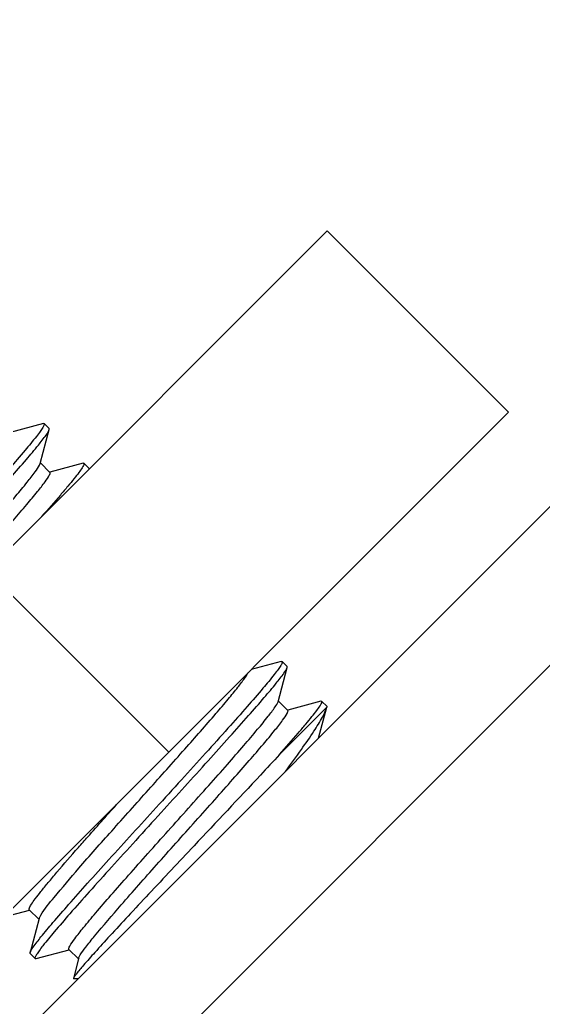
# Model space of a CAD drawing. Extents: x -1396510 to 1250330, y -1892470 to 1623980.
# Drawn here: x -1166884.9 to -1166807.1, y -50402.9 to -50256.3 of the extents above; entities that cross this region are included whole.
import ezdxf

# ---------------------------------------------------------------- set-up
doc = ezdxf.new("R2010")
doc.units = 0
doc.header["$LTSCALE"] = 1000
doc.header["$MEASUREMENT"] = 0

msp = doc.modelspace()

# ---------------------------------------------------------------- linework, layer by layer
at = {"linetype": 'Continuous'}
for p, q in [((-1166919.99, -50442.4), (-1165448.43, -48970.85)), ((-1166908.21, -50454.18), (-1165436.65, -48982.63)), ((-1167040.61, -50488.98), (-1166839.21, -50287.58)), ((-1166812.29, -50314.51), (-1166839.21, -50287.58)), ((-1166980.59, -50482.81), (-1166812.29, -50314.51)), ((-1166881.39, -50316.21), (-1166886.31, -50317.52)), ((-1166881.87, -50322.16), (-1166880.51, -50317.1)), ((-1166881.39, -50316.21), (-1166881.25, -50316.22)), ((-1166880.52, -50316.96), (-1166881.25, -50316.22)), ((-1166880.51, -50317.1), (-1166880.52, -50316.96)), ((-1166880.41, -50323.46), (-1166881.83, -50322.04)), ((-1166875.5, -50322.1), (-1166880.42, -50323.41)), ((-1166875.5, -50322.1), (-1166875.36, -50322.11)), ((-1166874.63, -50322.85), (-1166875.36, -50322.11)), ((-1166874.62, -50322.86), (-1166874.63, -50322.85)), ((-1166862.77, -50364.99), (-1166889.7, -50338.07)), ((-1166846.05, -50351.55), (-1166850.52, -50352.74)), ((-1166846.05, -50351.55), (-1166845.91, -50351.56)), ((-1166845.18, -50352.3), (-1166845.91, -50351.56)), ((-1166845.17, -50352.44), (-1166845.18, -50352.3)), ((-1166846.53, -50357.5), (-1166845.17, -50352.44)), ((-1166845.07, -50358.8), (-1166846.49, -50357.38)), ((-1166840.16, -50357.44), (-1166845.08, -50358.75)), ((-1166840.02, -50357.45), (-1166840.16, -50357.44)), ((-1166839.29, -50358.19), (-1166840.02, -50357.45)), ((-1166846.31, -50365.36), (-1166839.28, -50358.33)), ((-1166840.51, -50362.93), (-1166839.28, -50358.33)), ((-1166839.29, -50358.19), (-1166839.28, -50358.33)), ((-1166887.22, -50389.44), (-1166883.46, -50388.43)), ((-1166883.48, -50388.38), (-1166882.05, -50389.81)), ((-1166882.02, -50389.68), (-1166883.37, -50394.75)), ((-1166883.36, -50394.89), (-1166883.37, -50394.75)), ((-1166882.48, -50395.64), (-1166877.57, -50394.32)), ((-1166877.59, -50394.27), (-1166876.16, -50395.7)), ((-1166882.62, -50395.63), (-1166883.36, -50394.89)), ((-1166876.16, -50395.7), (-1166876.93, -50398.58)), ((-1166876.13, -50395.57), (-1166876.16, -50395.7)), ((-1166876.93, -50398.58), (-1166876.89, -50398.65)), ((-1166876.23, -50398.65), (-1166876.89, -50398.65))]:
    msp.add_line(p, q, dxfattribs=at)
for points, knots in [([(-1166881.25, -50316.22), (-1166881.21, -50316.27), (-1166881.29, -50316.52), (-1166881.49, -50316.86), (-1166881.89, -50317.45), (-1166882.76, -50318.57), (-1166884.29, -50320.42), (-1166886.59, -50323.07), (-1166889.44, -50326.27), (-1166892.71, -50329.9), (-1166896.27, -50333.82), (-1166898.72, -50336.51), (-1166899.97, -50337.89)], [0, 0, 0, 0, 0.006599, 0.021625, 0.045782, 0.078989, 0.171386, 0.295462, 0.446515, 0.618786, 0.805663, 1, 1, 1, 1]), ([(-1166899.24, -50338.62), (-1166896.9, -50336.06), (-1166893.5, -50332.33), (-1166889.17, -50327.53), (-1166886.39, -50324.41), (-1166884.08, -50321.75), (-1166882.29, -50319.66), (-1166881.18, -50318.18), (-1166880.59, -50317.4), (-1166880.51, -50317.1)], [0, 0, 0, 0, 0.364379, 0.530793, 0.678892, 0.803588, 0.900607, 0.966702, 1, 1, 1, 1]), ([(-1166912.93, -50358.93), (-1166912.96, -50358.89), (-1166912.93, -50358.69), (-1166912.68, -50358.21), (-1166911.97, -50357.2), (-1166910.74, -50355.65), (-1166909.01, -50353.59), (-1166906.87, -50351.11), (-1166904.38, -50348.28), (-1166901.63, -50345.19), (-1166897.76, -50340.86), (-1166893.05, -50335.61), (-1166888.62, -50330.61), (-1166885.61, -50327.12), (-1166883.93, -50325.11), (-1166882.75, -50323.59), (-1166882.14, -50322.74), (-1166881.96, -50322.39)], [0, 0, 0, 0, 0.003356, 0.01031, 0.036397, 0.078361, 0.13488, 0.204056, 0.283529, 0.37058, 0.462223, 0.64665, 0.811707, 0.879769, 0.934974, 0.975469, 1, 1, 1, 1]), ([(-1166875.36, -50322.11), (-1166875.31, -50322.16), (-1166875.43, -50322.46), (-1166875.67, -50322.86), (-1166876.17, -50323.57), (-1166876.88, -50324.46), (-1166877.8, -50325.58), (-1166879.4, -50327.47), (-1166880.71, -50328.96), (-1166881.65, -50330.02)], [0, 0, 0, 0, 0.021666, 0.072748, 0.15515, 0.268368, 0.411224, 0.582145, 1, 1, 1, 1]), ([(-1166910.95, -50359.32), (-1166910.19, -50358.23), (-1166907.99, -50355.59), (-1166904.04, -50351.01), (-1166899, -50345.36), (-1166894.44, -50340.27), (-1166890.77, -50336.17), (-1166888.22, -50333.29), (-1166885.92, -50330.66), (-1166883.95, -50328.37), (-1166882.38, -50326.48), (-1166881.26, -50325.06), (-1166880.62, -50324.13), (-1166880.39, -50323.68), (-1166880.37, -50323.5), (-1166880.41, -50323.46)], [0, 0, 0, 0, 0.084185, 0.218091, 0.385276, 0.565061, 0.652706, 0.735182, 0.809919, 0.874592, 0.927202, 0.966148, 0.990336, 0.996808, 1, 1, 1, 1]), ([(-1166845.91, -50351.56), (-1166845.87, -50351.61), (-1166845.95, -50351.86), (-1166846.15, -50352.2), (-1166846.56, -50352.79), (-1166847.42, -50353.91), (-1166848.95, -50355.76), (-1166851.26, -50358.41), (-1166854.1, -50361.61), (-1166857.37, -50365.24), (-1166860.93, -50369.16), (-1166863.38, -50371.85), (-1166864.63, -50373.23)], [0, 0, 0, 0, 0.006599, 0.021626, 0.045784, 0.078991, 0.171389, 0.295469, 0.446524, 0.618793, 0.805664, 1, 1, 1, 1]), ([(-1166881.77, -50389.18), (-1166881.19, -50388.24), (-1166879.28, -50385.93), (-1166875.77, -50381.79), (-1166871.05, -50376.49), (-1166865.79, -50370.61), (-1166860.6, -50364.81), (-1166856.65, -50360.33), (-1166854.03, -50357.26), (-1166852.6, -50355.52), (-1166851.62, -50354.23), (-1166851.12, -50353.51), (-1166850.99, -50353.22)], [0, 0, 0, 0, 0.069491, 0.189091, 0.344864, 0.518441, 0.689316, 0.837304, 0.897101, 0.944984, 0.979576, 1, 1, 1, 1]), ([(-1166863.9, -50373.96), (-1166861.56, -50371.4), (-1166858.16, -50367.66), (-1166853.83, -50362.87), (-1166851.05, -50359.74), (-1166848.74, -50357.09), (-1166846.95, -50355), (-1166845.84, -50353.52), (-1166845.25, -50352.74), (-1166845.17, -50352.44)], [0, 0, 0, 0, 0.364385, 0.530801, 0.678898, 0.803593, 0.900611, 0.966703, 1, 1, 1, 1]), ([(-1166877.59, -50394.27), (-1166877.63, -50394.23), (-1166877.59, -50394.02), (-1166877.32, -50393.52), (-1166876.57, -50392.46), (-1166875.28, -50390.85), (-1166873.48, -50388.69), (-1166871.24, -50386.11), (-1166868.65, -50383.17), (-1166865.81, -50379.98), (-1166861.83, -50375.54), (-1166857.89, -50371.15), (-1166854.15, -50366.93), (-1166851.72, -50364.15), (-1166849.7, -50361.78), (-1166848.12, -50359.88), (-1166847.12, -50358.52), (-1166846.61, -50357.79), (-1166846.53, -50357.5)], [0, 0, 0, 0, 0.003453, 0.010691, 0.037881, 0.081592, 0.14037, 0.212138, 0.294327, 0.383985, 0.477885, 0.664851, 0.751185, 0.82854, 0.894141, 0.945652, 0.981282, 1, 1, 1, 1]), ([(-1166846.31, -50365.36), (-1166845.37, -50364.3), (-1166844.06, -50362.8), (-1166842.46, -50360.92), (-1166841.54, -50359.8), (-1166840.83, -50358.91), (-1166840.33, -50358.2), (-1166840.09, -50357.8), (-1166839.97, -50357.5), (-1166840.02, -50357.45)], [0, 0, 0, 0, 0.417873, 0.588778, 0.731623, 0.84485, 0.927253, 0.978335, 1, 1, 1, 1]), ([(-1166875.9, -50395.1), (-1166875.66, -50394.7), (-1166874.96, -50393.76), (-1166872.97, -50391.27), (-1166869.44, -50387.21), (-1166864.42, -50381.54), (-1166859.76, -50376.35), (-1166855.97, -50372.11), (-1166853.31, -50369.11), (-1166850.9, -50366.36), (-1166848.83, -50363.96), (-1166847.16, -50361.97), (-1166845.98, -50360.48), (-1166845.3, -50359.5), (-1166845.06, -50359.03), (-1166845.03, -50358.84), (-1166845.07, -50358.8)], [0, 0, 0, 0, 0.029015, 0.073193, 0.201046, 0.367057, 0.54952, 0.639452, 0.72454, 0.801975, 0.869211, 0.924044, 0.964704, 0.989971, 0.996717, 1, 1, 1, 1]), ([(-1166845.44, -50367.86), (-1166844.64, -50366.78), (-1166843.19, -50364.81), (-1166841.32, -50362.13), (-1166840.03, -50360.06), (-1166839.42, -50358.84), (-1166839.28, -50358.33)], [0, 0, 0, 0, 0.35475, 0.644699, 0.861172, 1, 1, 1, 1]), ([(-1166846.31, -50365.36), (-1166847.25, -50366.38), (-1166851.46, -50370.89), (-1166855.7, -50375.39), (-1166858.99, -50378.88)], [0, 0, 0, 0, 0.223731, 1, 1, 1, 1]), ([(-1166876.19, -50379.16), (-1166875.72, -50378.63), (-1166873.74, -50376.39), (-1166871.75, -50374.15), (-1166870.22, -50372.45)], [0, 0, 0, 0, 0.235512, 1, 1, 1, 1]), ([(-1166883.37, -50394.75), (-1166883.28, -50394.45), (-1166882.69, -50393.67), (-1166881.59, -50392.19), (-1166879.8, -50390.1), (-1166877.49, -50387.45), (-1166874.71, -50384.33), (-1166870.38, -50379.53), (-1166866.97, -50375.79), (-1166864.63, -50373.23)], [0, 0, 0, 0, 0.033241, 0.099295, 0.196291, 0.32098, 0.469094, 0.635539, 1, 1, 1, 1]), ([(-1166863.9, -50373.96), (-1166865.15, -50375.34), (-1166867.61, -50378.03), (-1166871.17, -50381.95), (-1166874.44, -50385.58), (-1166877.28, -50388.78), (-1166879.58, -50391.43), (-1166881.11, -50393.28), (-1166881.98, -50394.4), (-1166882.38, -50394.99), (-1166882.59, -50395.33), (-1166882.67, -50395.58), (-1166882.62, -50395.63)], [0, 0, 0, 0, 0.194338, 0.381212, 0.553481, 0.704536, 0.828613, 0.92101, 0.954219, 0.978374, 0.993402, 1, 1, 1, 1]), ([(-1166883.48, -50388.38), (-1166883.54, -50388.32), (-1166883.4, -50387.96), (-1166883.11, -50387.49), (-1166882.51, -50386.65), (-1166881.69, -50385.6), (-1166880.61, -50384.28), (-1166878.77, -50382.1), (-1166877.26, -50380.38), (-1166876.19, -50379.16)], [0, 0, 0, 0, 0.022206, 0.074532, 0.158683, 0.27372, 0.417905, 0.588944, 1, 1, 1, 1]), ([(-1166858.99, -50378.88), (-1166861.24, -50381.27), (-1166864.52, -50384.76), (-1166868.7, -50389.22), (-1166871.36, -50392.1), (-1166873.58, -50394.53), (-1166875.24, -50396.41), (-1166876.28, -50397.62), (-1166876.76, -50398.28), (-1166876.9, -50398.49), (-1166876.93, -50398.58)], [0, 0, 0, 0, 0.37043, 0.538559, 0.687482, 0.812003, 0.90768, 0.97105, 0.98988, 1, 1, 1, 1]), ([(-1166882.02, -50389.68), (-1166882.01, -50389.65), (-1166881.94, -50389.47), (-1166881.85, -50389.31), (-1166881.77, -50389.18)], [0, 0, 0, 0, 0.181527, 1, 1, 1, 1]), ([(-1166882.62, -50395.63), (-1166882.61, -50395.64), (-1166882.56, -50395.66), (-1166882.51, -50395.65), (-1166882.48, -50395.64)], [0, 0, 0, 0, 0.398964, 1, 1, 1, 1]), ([(-1166876.13, -50395.57), (-1166876.12, -50395.54), (-1166876.06, -50395.38), (-1166875.97, -50395.22), (-1166875.9, -50395.1)], [0, 0, 0, 0, 0.183551, 1, 1, 1, 1])]:
    msp.add_open_spline(points, degree=3, knots=knots, dxfattribs=at)
msp.add_open_spline([(-1166881.96, -50322.39), (-1166881.92, -50322.32), (-1166881.89, -50322.24), (-1166881.87, -50322.16)], degree=3, dxfattribs=at)

doc.saveas('drawing.dxf')
